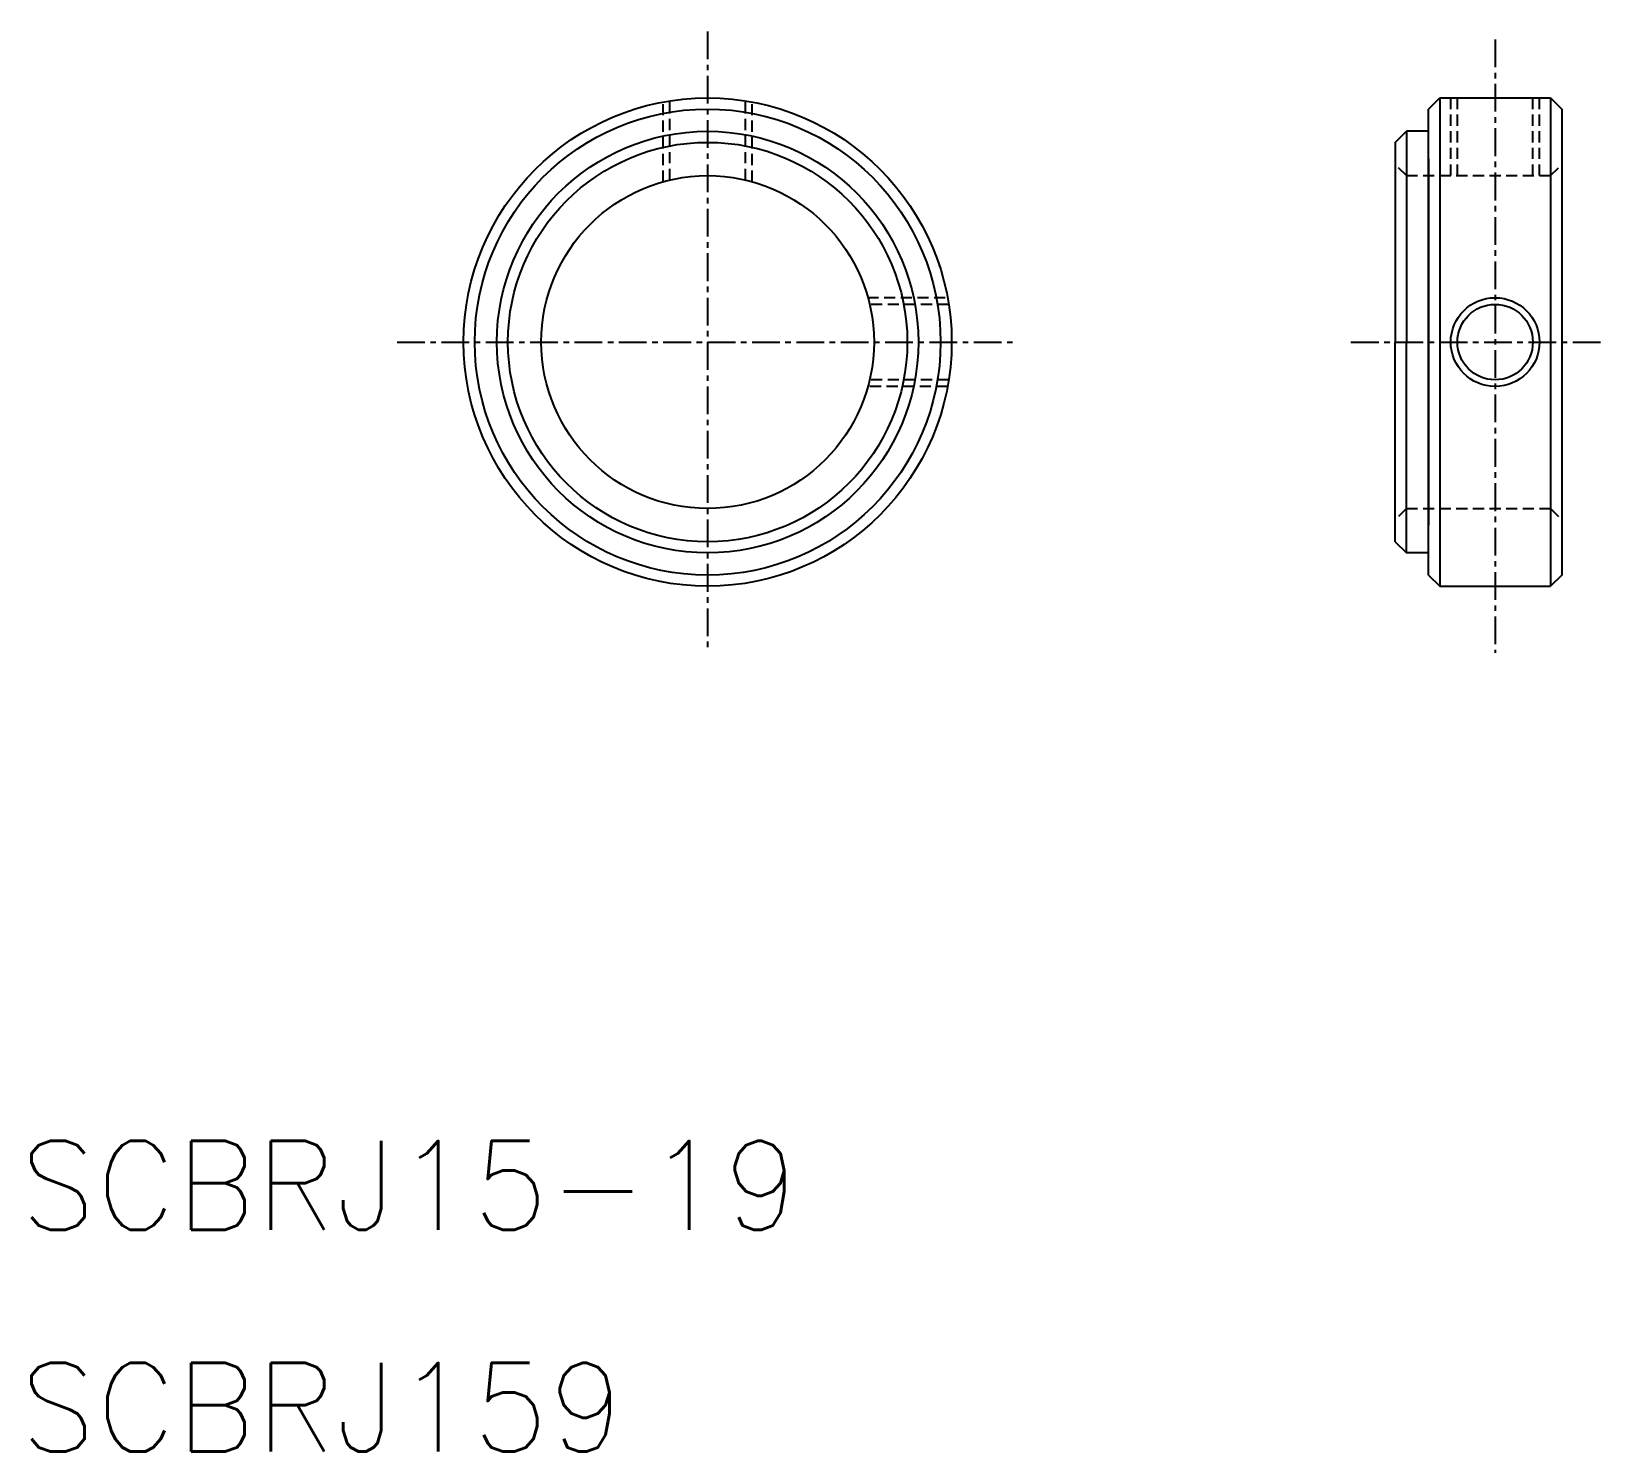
# Model space of a CAD drawing. Extents: x 10.5 to 81.3, y 10 to 74.
import ezdxf

# ---------------------------------------------------------------- set-up
doc = ezdxf.new("R2010")
doc.units = 0
doc.linetypes.add('CENTER', pattern=[2, 1.25, -0.25, 0.25, -0.25])
doc.linetypes.add('DASHED', pattern=[0.75, 0.5, -0.25])
doc.layers.get('0').update_dxf_attribs({"linetype": 'CONTINUOUS'})
doc.layers.add('CENTER', color=1, linetype='CENTER')
doc.styles.get("Standard").update_dxf_attribs({"font": 'txt.shx', "bigfont": 'bigfont.shx'})

msp = doc.modelspace()

# ---------------------------------------------------------------- linework, layer by layer
at = {"color": 3, "linetype": 'DASHED'}
for p, q in [((39, 67.228), (39, 70.817)), ((39.3, 67.305), (39.3, 70.868)), ((42.7, 67.305), (42.7, 70.868)), ((43, 67.228), (43, 70.817)), ((74.5, 67.5), (74.5, 71)), ((74.8, 67.5), (74.8, 71)), ((78.2, 67.5), (78.2, 71)), ((78.5, 67.5), (78.5, 71)), ((72.5, 67.5), (72, 68)), ((79, 67.5), (79.5, 68)), ((72.5, 67.5), (79, 67.5)), ((51.708, 62), (48.228, 62)), ((51.868, 61.7), (48.305, 61.7)), ((51.868, 58.3), (48.305, 58.3)), ((51.817, 58), (48.228, 58)), ((72.5, 52.5), (72, 52)), ((72.5, 52.5), (79, 52.5)), ((79, 52.5), (79.5, 52))]:
    msp.add_line(p, q, dxfattribs=at)
at = {"color": 7, "linetype": 'CONTINUOUS'}
for p, q in [((73.5, 70.5), (74, 71)), ((74, 71), (74, 49)), ((74, 71), (79, 71)), ((79, 71), (79, 49)), ((79, 71), (79.5, 70.5)), ((73.5, 49.5), (73.5, 70.5)), ((79.5, 70.5), (79.5, 49.5)), ((72, 69), (72.5, 69.5)), ((72.5, 69.5), (72.5, 60)), ((73.5, 69.5), (72.5, 69.5)), ((72, 69), (72, 60)), ((73.5, 68.25), (73.5, 51.75)), ((72, 51), (72, 60)), ((72.5, 50.5), (72.5, 60)), ((72, 51), (72.5, 50.5)), ((73.5, 50.5), (72.5, 50.5)), ((73.5, 49.5), (74, 49)), ((74, 49), (79, 49)), ((79.5, 49.5), (79, 49))]:
    msp.add_line(p, q, dxfattribs=at)
for centre, radius in [((41, 60), 11), ((41, 60), 10.5), ((41, 60), 9.5), ((41, 60), 9), ((41, 60), 7.5), ((76.5, 60), 1.7)]:
    msp.add_circle(centre, radius, dxfattribs=at)
at = {"color": 3, "linetype": 'CONTINUOUS'}
msp.add_circle((76.5, 60), 2, dxfattribs=at)
at = {"layer": 'CENTER', "color": 1, "linetype": 'CENTER'}
for p, q in [((41, 74), (41, 46)), ((76.5, 73.634), (76.5, 46)), ((27, 60), (55, 60)), ((70, 60), (81.255, 60))]:
    msp.add_line(p, q, dxfattribs=at)

# ---------------------------------------------------------------- texts
at = {"color": 7, "linetype": 'CONTINUOUS'}
for s, p in [('SCBRJ15-19', (10, 20)), ('SCBRJ159', (10, 10))]:
    msp.add_text(s, height=4, dxfattribs=at).set_placement(p)

doc.saveas('drawing.dxf')
